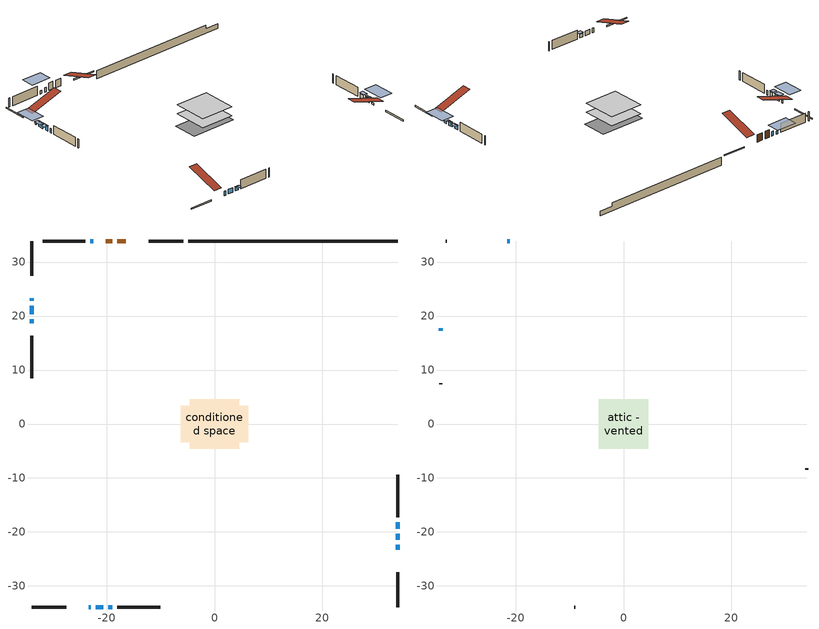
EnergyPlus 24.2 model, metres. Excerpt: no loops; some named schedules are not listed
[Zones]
conditioned space
 floor adiabatic (AdiabaticFloorConstruction): -4.62,-4.62 -4.62,4.62 4.62,4.62 4.62,-4.62 z0.85
 floor foundation (Slab1 construction): -6.28,-3.4 -6.28,3.4 6.28,3.4 6.28,-3.4 z-1.4
 wall outside (RimJoist1 construction): -5.77,33.9 -12.16,33.9 / -33.9,-33.9 -27.51,-33.9 / -33.9,33.9 -33.9,27.51 / 33.9,-33.9 33.9,-27.51 z0.85:1.15
 wall outside (AdiabaticWallConstruction 1): -16.4,33.9 -18.03,33.9 / -18.95,33.9 -20.16,33.9 z0.85:2.88
 wall outside (AdiabaticWallConstruction): -23.28,-33.9 -22.88,-33.9 / -21.96,-33.9 -20.65,-33.9 z0.85:2.07; 33.9,-23.28 33.9,-22.41 z0.85:1.39; -33.9,23.28 -33.9,22.81 / -22.44,33.9 -22.98,33.9 z0.85:1.71; 33.9,-21.48 33.9,-20.31 / 33.9,-19.39 33.9,-18.22 z0.85:1.99; -33.9,21.89 -33.9,20.36 z0.85:2.22; -33.9,19.44 -33.9,18.67 z0.85:2.2; -19.72,-33.9 -18.9,-33.9 z0.85:1.87
 wall outside (Wall1 construction): -23.9,33.9 -31.81,33.9 / -17.97,-33.9 -10.06,-33.9 / -33.9,16.39 -33.9,8.48 / 33.9,-17.29 33.9,-9.38 z0.85:3.29
 wall foundation (FoundationWall1 construction): -4.84,33.9,-1.4 -4.84,33.9,0.85 30.02,33.9,0.85 30.02,33.9,-0.12 33.9,33.9,-0.12 33.9,33.9,-1.4
 window (WindowConstruction 5): -23.27,-33.9 -22.88,-33.9 z0.85:2.07
 window (WindowConstruction 7): 33.9,-23.27 33.9,-22.41 z0.85:1.38
 window (WindowConstruction 8): -33.9,23.27 -33.9,22.82 z0.85:1.71
 window (WindowConstruction 9): -22.44,33.9 -22.97,33.9 z0.85:1.71
 window (WindowConstruction 6): -21.96,-33.9 -20.65,-33.9 z0.85:2.07
 window (WindowConstruction): 33.9,-21.48 33.9,-20.32 z0.85:1.99
 window (WindowConstruction 1): 33.9,-19.39 33.9,-18.22 z0.85:1.99
 window (WindowConstruction 2): -33.9,21.89 -33.9,20.36 z0.85:2.22
 window (WindowConstruction 3): -33.9,19.43 -33.9,18.67 z0.85:2.2
 window (WindowConstruction 4): -19.72,-33.9 -18.9,-33.9 z0.85:1.86
 door (Door): -16.4,33.9 -18.03,33.9 z0.85:2.88
 door (Door 1): -18.96,33.9 -20.16,33.9 z0.85:2.88
 ceiling adiabatic (AdiabaticFloorConstruction): 4.62,-4.62 4.62,4.62 -4.62,4.62 -4.62,-4.62 z0.85
attic - vented
 floor to conditioned space (Floor1 construction Reversed): -4.62,-4.62 -4.62,4.62 4.62,4.62 4.62,-4.62 z3.29
 wall outside (AdiabaticWallConstruction): -21.08,33.9 -21.51,33.9 / -33.9,17.74 -33.9,17.31 z0.85:2.07
 wall outside (Wall2 construction): -32.74,33.9 -32.97,33.9 / -9.14,-33.9 -8.91,-33.9 / -33.9,7.55 -33.9,7.32 / 33.9,-8.45 33.9,-8.23 z0.85:3.29
 window (WindowConstruction 11): -21.09,33.9 -21.51,33.9 z0.85:2.07
 window (WindowConstruction 10): -33.9,17.74 -33.9,17.32 z0.85:2.07
 roof outside (Roof1 construction): -15.47,33.9,3.29 -15.47,24.89,6.29 -13.09,24.89,6.29 -13.09,33.9,3.29; -24.2,-33.9,3.29 -24.2,-24.89,6.29 -26.58,-24.89,6.29 -26.58,-33.9,3.29; -33.9,24.2,3.29 -24.89,24.2,6.29 -24.89,26.58,6.29 -33.9,26.58,3.29; 33.9,-24.2,3.29 24.89,-24.2,6.29 24.89,-26.58,6.29 33.9,-26.58,3.29
shading: 33.9,-19.9 33.9,-25.78 37.39,-25.78 37.39,-19.9 z3.89; -33.9,20.31 -33.9,25.78 -37.39,25.78 -37.39,20.31 z4.22; -25.48,33.9 -19.93,33.9 -19.93,37.39 -25.48,37.39 z4.22; 33.9,-20.11 33.9,-21.68 34.36,-21.68 34.36,-20.11 z2.19; 33.9,-18.02 33.9,-19.59 34.91,-19.59 34.91,-18.02 z2.19; -33.9,20.16 -33.9,22.09 -35.12,22.09 -35.12,20.16 z2.42; -33.9,18.47 -33.9,19.64 -35.12,19.64 -35.12,18.47 z2.4; -18.7,-33.9 -19.92,-33.9 -19.92,-34.91 -18.7,-34.91 z2.07
[Building]
Building 1: Terrain=Suburbs
[Site:Location]
Mont Joli AP_QC: Latitude {deg}=48.61; Longitude {deg}=-68.21; Time Zone {hr}=-5; Elevation {m}=52; Keep Site Location Information=Yes
[Site:GroundTemperature:Shallow]
-0.843868, -3.04892, -3.2255, -2.1791, 2.02165, 6.20283, 9.82768, 12.1239, 12.319, 10.4514, 6.91898, 2.86606
[Site:WaterMainsTemperature]
Calculation Method=Schedule; Temperature Schedule=mains temperature schedule
[Material] Roughness=Rough; Thermal Absorptance=0.9
Name | Thickness {m} | Conductivity {W/m-K} | Density {kg/m3} | Specific Heat {J/kg-K} | Solar Absorptance | Visible Absorptance
asphalt or fiberglass shingles | 0.00635 | 0.162714 | 1121.4 | 1465.45 | 0.4 | 0.4
ceiling loosefill ins | 0.254 | 0.0480833 | 16.02 | 1046.75 | 0.7 | 0.7
ceiling stud and cavity | 0.1397 | 0.0856773 | 65.682 | 1177.47 | 0.7 | 0.7
concrete 4.0 in. | 0.1016 | 1.803125 | 2242.8 | 837.4 | 0.7 | 0.7
concrete 8.0 in. | 0.2032 | 1.803125 | 2242.8 | 837.4 | 0.7 | 0.7
door material | 0.04445 | 0.0451087 | 512.64 | 1214.23 | 0.7 | 0.7
exterior vertical ins | 0.0498474 | 0.029427 | 32.04 | 1214.23 | 0.7 | 0.7
floor covering | 0.0127 | 0.0433444 | 54.468 | 1339.84 | 0.6 | 0.6
floor rigid ins; wall rigid ins | 0.512978 | 0.029427 | 32.04 | 1214.23 | 0.7 | 0.7
floor stud and cavity | 0.1397 | 1.75129 | 37.0049 | 1207.88 | 0.7 | 0.7
furniture material conditioned space 1 | 0.1524 | 0.115458 | 640.8 | 1214.23 | 0.6 | 0.6
gypsum board | 0.0127 | 0.160291 | 801 | 837.4 | 0.6 | 0.6
gypsum board 1 | 0.0127 | 0.160291 | 801 | 837.4 | 0.7 | 0.7
osb sheathing 0.5 in. | 0.0127 | 0.115458 | 512.64 | 1214.23 | 0.7 | 0.7
osb sheathing 0.75 in. | 0.01905 | 0.115458 | 512.64 | 1214.23 | 0.7 | 0.7
osb sheathing 2.0 in. | 0.0508 | 0.115458 | 512.64 | 1214.23 | 0.7 | 0.7
rim joist stud and cavity | 0.0508 | 0.0293316 | 125.044 | 1163.47 | 0.6 | 0.6
wall stud and cavity | 0.1397 | 0.171359 | 139.0536 | 1170.24 | 0.7 | 0.7
wall stud and cavity 1 | 0.0889 | 6.9971 | 50.32683 | 1063.81 | 0.6 | 0.6
wall stud and cavity 2 | 0.0889 | 0.380278 | 52.3479 | 1209.89 | 0.7 | 0.7
wall stud and cavity 3 | 0.0889 | 0.391764 | 83.0341 | 1211.67 | 0.7 | 0.7
wood siding | 0.0254 | 0.102417 | 544.68 | 1172.36 | 0.4 | 0.4
wood siding 1 | 0.00254 | 0.102417 | 544.68 | 1172.36 | 0.4 | 0.4
wood siding 2; wood siding 3; wood siding 4 | 0.0254 | 0.102417 | 544.68 | 1172.36 | 0.7 | 0.7
[WindowMaterial:SimpleGlazingSystem]
Name | U-Factor {W/m2-K} | Solar Heat Gain Coefficient
WindowMaterial | 2.941204 | 0.59
WindowMaterial 1 | 2.96164 | 0.56
WindowMaterial 2 | 2.96903 | 0.55
WindowMaterial 3 | 4.33629 | 0.65
WindowMaterial 4 | 3.67196 | 0.7
WindowMaterial 5 | 3.04795 | 0.44
WindowMaterial 6 | 3.0542 | 0.41
WindowMaterial 7 | 4.2568 | 0.65
[Construction]
AdiabaticFloorConstruction: floor stud and cavity, floor rigid ins, osb sheathing 0.75 in., floor covering
AdiabaticWallConstruction: wood siding 3, wall rigid ins, wall stud and cavity 2, gypsum board
AdiabaticWallConstruction 1: wood siding 4, wall rigid ins, wall stud and cavity 2, gypsum board
Door; Door 1: door material
Floor1 construction Reversed: gypsum board, ceiling stud and cavity, ceiling loosefill ins
FoundationWall1 construction: concrete 8.0 in., gypsum board 1
furniture construction conditioned space 1: furniture material conditioned space 1
PartitionWallConstruction: gypsum board, wall stud and cavity 3, gypsum board
RimJoist1 construction: wood siding 2, osb sheathing 2.0 in., rim joist stud and cavity
Roof1 construction: asphalt or fiberglass shingles
Slab1 construction: concrete 4.0 in.
Wall1 construction: wood siding, osb sheathing 0.5 in., wall stud and cavity, gypsum board
Wall2 construction: wood siding 1, wall stud and cavity 1
WindowConstruction; WindowConstruction 1: WindowMaterial
WindowConstruction 10; WindowConstruction 11: WindowMaterial 7
WindowConstruction 2; WindowConstruction 3: WindowMaterial 1
WindowConstruction 4: WindowMaterial 2
WindowConstruction 5: WindowMaterial 3
WindowConstruction 6: WindowMaterial 4
WindowConstruction 7; WindowConstruction 9: WindowMaterial 5
WindowConstruction 8: WindowMaterial 6
[Zone] Multiplier=1; Part of Total Floor Area=Yes
Name | Volume {m3}
attic - vented | 41.6822
conditioned space | 406.8
[Space]
Name | Zone | Volume {m3}
attic - vented 1 | attic - vented | 41.6822
conditioned space 1 | conditioned space | 406.8
[ZoneInfiltration:EffectiveLeakageArea]
infil attic - vented 1: Zone or Space=attic - vented 1; Schedule=Always On Discrete; Effective Air Leakage Area {cm2}=2974.61; Stack Coefficient=0.000378451; Wind Coefficient=1.31439e-05
[ZoneMixing]
whole house fan mix: Zone or Space=attic - vented; Schedule=Always On Continuous; Design Flow Rate Calculation Method=Flow/Zone; Design Flow Rate {m3/s}=0; Source Zone or Space=conditioned space
[SurfaceProperty:ExposedFoundationPerimeter]
Slab1: Exposed Perimeter Calculation Method=TotalExposedPerimeter; Total Exposed Perimeter {m}=38.741
[InternalMass] Zone or ZoneList=conditioned space; Space or SpaceList=conditioned space 1
Name | Construction | Surface Area {m2}
furniture mass conditioned space 1 | furniture construction conditioned space 1 | 68.4078
partition wall mass | PartitionWallConstruction | 171.02
[Lights]
interior lighting: Zone or ZoneList or Space or SpaceList=conditioned space 1; Schedule=interior lighting schedule; Design Level Calculation Method=LightingLevel; Lighting Level {W}=343.2; Return Air Fraction=0; Fraction Radiant=0.6; Fraction Visible=0.2; Fraction Replaceable=1
[People]
occupants: Zone or ZoneList or Space or SpaceList=conditioned space 1; Number of People Schedule=occupants schedule; Number of People Calculation Method=People; Number of People=3; Fraction Radiant=0.314171; Sensible Heat Fraction=0.56303; Activity Level Schedule=occupants activity schedule; Carbon Dioxide Generation Rate {m3/s-W}=0; Enable ASHRAE 55 Comfort Warnings=No; Mean Radiant Temperature Calculation Type=EnclosureAveraged
[ElectricEquipment] Zone or ZoneList or Space or SpaceList=conditioned space 1; Design Level Calculation Method=EquipmentLevel
Name | Schedule | Design Level {W} | Fraction Latent | Fraction Radiant | Fraction Lost
clothes dryer | clothes dryer schedule | 140.772 | 0.015 | 0.081 | 0.85
clothes washer | clothes washer schedule | 32.1985 | 0.03 | 0.162 | 0.7
cooking range | cooking range schedule | 215.147 | 0.08 | 0.432 | 0.2
dishwasher | dishwasher schedule | 66.8632 | 0.3 | 0.18 | 0.4
fridge | fridge schedule | 72.9452 | 0 | 0.6 | 0
mech vent bath fan 0 | mech vent bath fan 0 schedule | 100 | 0 | 0 | 1
mech vent house fan | mech vent house fan schedule | 0 | 0 | 0 | 1
mech vent house fan cfis | mech vent house fan cfis schedule | 0 | 0 | 0 | 0
mech vent range fan 0 | mech vent range fan 0 schedule | 150 | 0 | 0 | 1
misc plug loads | misc plug loads schedule | 494.7 | 0.045 | 0.513 | 0.1
whole house fan | Always On Discrete | 0 | 0 | 0 | 1
[OtherEquipment] Zone or ZoneList or Space or SpaceList=conditioned space 1; Design Level Calculation Method=EquipmentLevel
Name | Fuel Type | Schedule | Design Level {W} | Fraction Latent | Fraction Radiant | Fraction Lost
clothes dryer 1 | Electricity | clothes dryer schedule | 0 | 0.015 | 0.081 | 0.85
cooking range 1 | Electricity | cooking range schedule | 0 | 0.08 | 0.432 | 0.2
general water use latent | None | general water use schedule | 62.594 | 1 | 0 | 0
general water use sensible | None | general water use schedule | -61.6891 | 0 | 0.6 | 0
mech vent house fan latent load | None | Always On Discrete | 0 | 1 | 0 | 0
mech vent house fan sensible load | None | Always On Discrete | 0 | 0 | 0 | 0
water heater energy adjustment1 | Electricity | Always On Discrete | 0.01 | 0 | 0 | 1
[ZoneInfiltration:DesignFlowRate] Zone or ZoneList or Space or SpaceList=conditioned space 1; Schedule=Always On Discrete; Design Flow Rate Calculation Method=Flow/Zone; Design Flow Rate {m3/s}=0
infil flow; natural vent flow; whole house fan flow
[Foundation:Kiva]
Foundation Kiva 1: Initial Indoor Air Temperature {C}=18; Wall Height Above Grade {m}=0.849996; Wall Depth Below Slab {m}=0.2032; Custom Block Material Name 1=exterior vertical ins; Custom Block Depth 1 {m}=2.25; Custom Block X Position 1 {m}=0.2159; Custom Block Z Position 1 {m}=0
[Foundation:Kiva:Settings]
Soil Conductivity {W/m-K}=0.849921; Soil Density {kg/m3}=1842.3; Soil Specific Heat {J/kg-K}=418.7; Ground Solar Absorptivity=0.9; Ground Thermal Absorptivity=0.9; Ground Surface Roughness {m}=0.03; Far-Field Width {m}=40; Deep-Ground Boundary Condition=ZeroFlux; Deep-Ground Depth {m}=40; Minimum Cell Dimension {m}=0.2; Maximum Cell Growth Coefficient=3; Simulation Timestep=Timestep
[Exterior:Lights]
exterior lighting: Schedule=exterior lighting schedule; Design Level {W}=75.6
[Schedule:Constant]
Name | Hourly Value
Always On Continuous; mech vent house fan schedule; mech vent house fan cfis schedule; Always On Discrete | 1
occupants activity schedule | 117.228
fridge schedule | 0
[Schedule:Week:Daily]
interior lighting schedule Week Rule - Jan1-Jan27: interior lighting schedule day, interior lighting schedule day, interior lighting schedule day, interior lighting schedule day, interior lighting schedule day, interior lighting schedule day, interior lighting schedule day, interior lighting schedule default day, interior lighting schedule default day, interior lighting schedule default day, interior lighting schedule default day, interior lighting schedule default day
interior lighting schedule Week Rule - Jan28-Feb3: interior lighting schedule day, interior lighting schedule day, interior lighting schedule day, interior lighting schedule day, interior lighting schedule day 1, interior lighting schedule day 1, interior lighting schedule day 1, interior lighting schedule default day, interior lighting schedule default day, interior lighting schedule default day, interior lighting schedule default day, interior lighting schedule default day
interior lighting schedule Week Rule - Feb4-Feb24: interior lighting schedule day 1, interior lighting schedule day 1, interior lighting schedule day 1, interior lighting schedule day 1, interior lighting schedule day 1, interior lighting schedule day 1, interior lighting schedule day 1, interior lighting schedule default day, interior lighting schedule default day, interior lighting schedule default day, interior lighting schedule default day, interior lighting schedule default day
interior lighting schedule Week Rule - Feb25-Mar3: interior lighting schedule day 1, interior lighting schedule day 1, interior lighting schedule day 1, interior lighting schedule day 1, interior lighting schedule day 2, interior lighting schedule day 2, interior lighting schedule day 2, interior lighting schedule default day, interior lighting schedule default day, interior lighting schedule default day, interior lighting schedule default day, interior lighting schedule default day
interior lighting schedule Week Rule - Mar4-Mar31: interior lighting schedule day 2, interior lighting schedule day 2, interior lighting schedule day 2, interior lighting schedule day 2, interior lighting schedule day 2, interior lighting schedule day 2, interior lighting schedule day 2, interior lighting schedule default day, interior lighting schedule default day, interior lighting schedule default day, interior lighting schedule default day, interior lighting schedule default day
interior lighting schedule Week Rule - Apr1-Apr28: interior lighting schedule day 3, interior lighting schedule day 3, interior lighting schedule day 3, interior lighting schedule day 3, interior lighting schedule day 3, interior lighting schedule day 3, interior lighting schedule day 3, interior lighting schedule default day, interior lighting schedule default day, interior lighting schedule default day, interior lighting schedule default day, interior lighting schedule default day
interior lighting schedule Week Rule - Apr29-May5: interior lighting schedule day 3, interior lighting schedule day 3, interior lighting schedule day 4, interior lighting schedule day 4, interior lighting schedule day 4, interior lighting schedule day 4, interior lighting schedule day 4, interior lighting schedule default day, interior lighting schedule default day, interior lighting schedule default day, interior lighting schedule default day, interior lighting schedule default day
interior lighting schedule Week Rule - May6-May26: interior lighting schedule day 4, interior lighting schedule day 4, interior lighting schedule day 4, interior lighting schedule day 4, interior lighting schedule day 4, interior lighting schedule day 4, interior lighting schedule day 4, interior lighting schedule default day, interior lighting schedule default day, interior lighting schedule default day, interior lighting schedule default day, interior lighting schedule default day
interior lighting schedule Week Rule - May27-Jun2: interior lighting schedule day 4, interior lighting schedule day 4, interior lighting schedule day 4, interior lighting schedule day 4, interior lighting schedule day 4, interior lighting schedule day 5, interior lighting schedule day 5, interior lighting schedule default day, interior lighting schedule default day, interior lighting schedule default day, interior lighting schedule default day, interior lighting schedule default day
interior lighting schedule Week Rule - Jun3-Jun30: interior lighting schedule day 5, interior lighting schedule day 5, interior lighting schedule day 5, interior lighting schedule day 5, interior lighting schedule day 5, interior lighting schedule day 5, interior lighting schedule day 5, interior lighting schedule default day, interior lighting schedule default day, interior lighting schedule default day, interior lighting schedule default day, interior lighting schedule default day
interior lighting schedule Week Rule - Jul1-Jul28: interior lighting schedule day 6, interior lighting schedule day 6, interior lighting schedule day 6, interior lighting schedule day 6, interior lighting schedule day 6, interior lighting schedule day 6, interior lighting schedule day 6, interior lighting schedule default day, interior lighting schedule default day, interior lighting schedule default day, interior lighting schedule default day, interior lighting schedule default day
interior lighting schedule Week Rule - Jul29-Aug4: interior lighting schedule day 6, interior lighting schedule day 6, interior lighting schedule day 6, interior lighting schedule day 7, interior lighting schedule day 7, interior lighting schedule day 7, interior lighting schedule day 7, interior lighting schedule default day, interior lighting schedule default day, interior lighting schedule default day, interior lighting schedule default day, interior lighting schedule default day
interior lighting schedule Week Rule - Aug5-Aug25: interior lighting schedule day 7, interior lighting schedule day 7, interior lighting schedule day 7, interior lighting schedule day 7, interior lighting schedule day 7, interior lighting schedule day 7, interior lighting schedule day 7, interior lighting schedule default day, interior lighting schedule default day, interior lighting schedule default day, interior lighting schedule default day, interior lighting schedule default day
interior lighting schedule Week Rule - Aug26-Sep1: interior lighting schedule day 7, interior lighting schedule day 7, interior lighting schedule day 7, interior lighting schedule day 7, interior lighting schedule day 7, interior lighting schedule day 7, interior lighting schedule day 8, interior lighting schedule default day, interior lighting schedule default day, interior lighting schedule default day, interior lighting schedule default day, interior lighting schedule default day
interior lighting schedule Week Rule - Sep2-Sep29: interior lighting schedule day 8, interior lighting schedule day 8, interior lighting schedule day 8, interior lighting schedule day 8, interior lighting schedule day 8, interior lighting schedule day 8, interior lighting schedule day 8, interior lighting schedule default day, interior lighting schedule default day, interior lighting schedule default day, interior lighting schedule default day, interior lighting schedule default day
interior lighting schedule Week Rule - Sep30-Oct6: interior lighting schedule day 8, interior lighting schedule day 9, interior lighting schedule day 9, interior lighting schedule day 9, interior lighting schedule day 9, interior lighting schedule day 9, interior lighting schedule day 9, interior lighting schedule default day, interior lighting schedule default day, interior lighting schedule default day, interior lighting schedule default day, interior lighting schedule default day
interior lighting schedule Week Rule - Oct7-Oct27: interior lighting schedule day 9, interior lighting schedule day 9, interior lighting schedule day 9, interior lighting schedule day 9, interior lighting schedule day 9, interior lighting schedule day 9, interior lighting schedule day 9, interior lighting schedule default day, interior lighting schedule default day, interior lighting schedule default day, interior lighting schedule default day, interior lighting schedule default day
interior lighting schedule Week Rule - Oct28-Nov3: interior lighting schedule day 9, interior lighting schedule day 9, interior lighting schedule day 9, interior lighting schedule day 9, interior lighting schedule day 10, interior lighting schedule day 10, interior lighting schedule day 10, interior lighting schedule default day, interior lighting schedule default day, interior lighting schedule default day, interior lighting schedule default day, interior lighting schedule default day
interior lighting schedule Week Rule - Nov4-Nov24: interior lighting schedule day 10, interior lighting schedule day 10, interior lighting schedule day 10, interior lighting schedule day 10, interior lighting schedule day 10, interior lighting schedule day 10, interior lighting schedule day 10, interior lighting schedule default day, interior lighting schedule default day, interior lighting schedule default day, interior lighting schedule default day, interior lighting schedule default day
interior lighting schedule Week Rule - Nov25-Dec1: interior lighting schedule day 10, interior lighting schedule day 10, interior lighting schedule day 10, interior lighting schedule day 10, interior lighting schedule day 10, interior lighting schedule day 10, interior lighting schedule day 11, interior lighting schedule default day, interior lighting schedule default day, interior lighting schedule default day, interior lighting schedule default day, interior lighting schedule default day
interior lighting schedule Week Rule - Dec2-Dec31: interior lighting schedule day 11, interior lighting schedule day 11, interior lighting schedule day 11, interior lighting schedule day 11, interior lighting schedule day 11, interior lighting schedule day 11, interior lighting schedule day 11, interior lighting schedule default day, interior lighting schedule default day, interior lighting schedule default day, interior lighting schedule default day, interior lighting schedule default day
occupants schedule Week Rule - Jan1-Dec31: occupants schedule day, occupants schedule day, occupants schedule day, occupants schedule day, occupants schedule day, occupants schedule day, occupants schedule day, occupants schedule default day, occupants schedule default day, occupants schedule default day, occupants schedule default day, occupants schedule default day
clothes dryer schedule Week Rule - Jan1-Dec31: clothes dryer schedule day, clothes dryer schedule day, clothes dryer schedule day, clothes dryer schedule day, clothes dryer schedule day, clothes dryer schedule day, clothes dryer schedule day, clothes dryer schedule default day, clothes dryer schedule default day, clothes dryer schedule default day, clothes dryer schedule default day, clothes dryer schedule default day
clothes washer schedule Week Rule - Jan1-Dec31: clothes washer schedule day, clothes washer schedule day, clothes washer schedule day, clothes washer schedule day, clothes washer schedule day, clothes washer schedule day, clothes washer schedule day, clothes washer schedule default day, clothes washer schedule default day, clothes washer schedule default day, clothes washer schedule default day, clothes washer schedule default day
cooking range schedule Week Rule - Jan1-Dec31: cooking range schedule day, cooking range schedule day, cooking range schedule day, cooking range schedule day, cooking range schedule day, cooking range schedule day, cooking range schedule day, cooking range schedule default day, cooking range schedule default day, cooking range schedule default day, cooking range schedule default day, cooking range schedule default day
dishwasher schedule Week Rule - Jan1-Dec31: dishwasher schedule day, dishwasher schedule day, dishwasher schedule day, dishwasher schedule day, dishwasher schedule day, dishwasher schedule day, dishwasher schedule day, dishwasher schedule default day, dishwasher schedule default day, dishwasher schedule default day, dishwasher schedule default day, dishwasher schedule default day
mech vent bath fan 0 schedule Week Rule - Jan1-Dec31: mech vent bath fan 0 schedule day, mech vent bath fan 0 schedule day, mech vent bath fan 0 schedule day, mech vent bath fan 0 schedule day, mech vent bath fan 0 schedule day, mech vent bath fan 0 schedule day, mech vent bath fan 0 schedule day, mech vent bath fan 0 schedule default day, mech vent bath fan 0 schedule default day, mech vent bath fan 0 schedule default day, mech vent bath fan 0 schedule default day, mech vent bath fan 0 schedule default day
mech vent range fan 0 schedule Week Rule - Jan1-Dec31: mech vent range fan 0 schedule day, mech vent range fan 0 schedule day, mech vent range fan 0 schedule day, mech vent range fan 0 schedule day, mech vent range fan 0 schedule day, mech vent range fan 0 schedule day, mech vent range fan 0 schedule day, mech vent range fan 0 schedule default day, mech vent range fan 0 schedule default day, mech vent range fan 0 schedule default day, mech vent range fan 0 schedule default day, mech vent range fan 0 schedule default day
misc plug loads schedule Week Rule - Jan1-Dec31: misc plug loads schedule day, misc plug loads schedule day, misc plug loads schedule day, misc plug loads schedule day, misc plug loads schedule day, misc plug loads schedule day, misc plug loads schedule day, misc plug loads schedule default day, misc plug loads schedule default day, misc plug loads schedule default day, misc plug loads schedule default day, misc plug loads schedule default day
general water use schedule Week Rule - Jan1-Dec31: general water use schedule day, general water use schedule day, general water use schedule day, general water use schedule day, general water use schedule day, general water use schedule day, general water use schedule day, general water use schedule default day, general water use schedule default day, general water use schedule default day, general water use schedule default day, general water use schedule default day
exterior lighting schedule Week Rule - Jan1-Jan27: exterior lighting schedule day, exterior lighting schedule day, exterior lighting schedule day, exterior lighting schedule day, exterior lighting schedule day, exterior lighting schedule day, exterior lighting schedule day, exterior lighting schedule default day, exterior lighting schedule default day, exterior lighting schedule default day, exterior lighting schedule default day, exterior lighting schedule default day
exterior lighting schedule Week Rule - Jan28-Feb3: exterior lighting schedule day, exterior lighting schedule day, exterior lighting schedule day, exterior lighting schedule day, exterior lighting schedule day 1, exterior lighting schedule day 1, exterior lighting schedule day 1, exterior lighting schedule default day, exterior lighting schedule default day, exterior lighting schedule default day, exterior lighting schedule default day, exterior lighting schedule default day
exterior lighting schedule Week Rule - Feb4-Feb24: exterior lighting schedule day 1, exterior lighting schedule day 1, exterior lighting schedule day 1, exterior lighting schedule day 1, exterior lighting schedule day 1, exterior lighting schedule day 1, exterior lighting schedule day 1, exterior lighting schedule default day, exterior lighting schedule default day, exterior lighting schedule default day, exterior lighting schedule default day, exterior lighting schedule default day
exterior lighting schedule Week Rule - Feb25-Mar3: exterior lighting schedule day 1, exterior lighting schedule day 1, exterior lighting schedule day 1, exterior lighting schedule day 1, exterior lighting schedule day 2, exterior lighting schedule day 2, exterior lighting schedule day 2, exterior lighting schedule default day, exterior lighting schedule default day, exterior lighting schedule default day, exterior lighting schedule default day, exterior lighting schedule default day
exterior lighting schedule Week Rule - Mar4-Mar31: exterior lighting schedule day 2, exterior lighting schedule day 2, exterior lighting schedule day 2, exterior lighting schedule day 2, exterior lighting schedule day 2, exterior lighting schedule day 2, exterior lighting schedule day 2, exterior lighting schedule default day, exterior lighting schedule default day, exterior lighting schedule default day, exterior lighting schedule default day, exterior lighting schedule default day
exterior lighting schedule Week Rule - Apr1-Apr28: exterior lighting schedule day 3, exterior lighting schedule day 3, exterior lighting schedule day 3, exterior lighting schedule day 3, exterior lighting schedule day 3, exterior lighting schedule day 3, exterior lighting schedule day 3, exterior lighting schedule default day, exterior lighting schedule default day, exterior lighting schedule default day, exterior lighting schedule default day, exterior lighting schedule default day
exterior lighting schedule Week Rule - Apr29-May5: exterior lighting schedule day 3, exterior lighting schedule day 3, exterior lighting schedule day 4, exterior lighting schedule day 4, exterior lighting schedule day 4, exterior lighting schedule day 4, exterior lighting schedule day 4, exterior lighting schedule default day, exterior lighting schedule default day, exterior lighting schedule default day, exterior lighting schedule default day, exterior lighting schedule default day
exterior lighting schedule Week Rule - May6-May26: exterior lighting schedule day 4, exterior lighting schedule day 4, exterior lighting schedule day 4, exterior lighting schedule day 4, exterior lighting schedule day 4, exterior lighting schedule day 4, exterior lighting schedule day 4, exterior lighting schedule default day, exterior lighting schedule default day, exterior lighting schedule default day, exterior lighting schedule default day, exterior lighting schedule default day
exterior lighting schedule Week Rule - May27-Jun2: exterior lighting schedule day 4, exterior lighting schedule day 4, exterior lighting schedule day 4, exterior lighting schedule day 4, exterior lighting schedule day 4, exterior lighting schedule day 5, exterior lighting schedule day 5, exterior lighting schedule default day, exterior lighting schedule default day, exterior lighting schedule default day, exterior lighting schedule default day, exterior lighting schedule default day
exterior lighting schedule Week Rule - Jun3-Jun30: exterior lighting schedule day 5, exterior lighting schedule day 5, exterior lighting schedule day 5, exterior lighting schedule day 5, exterior lighting schedule day 5, exterior lighting schedule day 5, exterior lighting schedule day 5, exterior lighting schedule default day, exterior lighting schedule default day, exterior lighting schedule default day, exterior lighting schedule default day, exterior lighting schedule default day
exterior lighting schedule Week Rule - Jul1-Jul28: exterior lighting schedule day 6, exterior lighting schedule day 6, exterior lighting schedule day 6, exterior lighting schedule day 6, exterior lighting schedule day 6, exterior lighting schedule day 6, exterior lighting schedule day 6, exterior lighting schedule default day, exterior lighting schedule default day, exterior lighting schedule default day, exterior lighting schedule default day, exterior lighting schedule default day
exterior lighting schedule Week Rule - Jul29-Aug4: exterior lighting schedule day 6, exterior lighting schedule day 6, exterior lighting schedule day 6, exterior lighting schedule day 7, exterior lighting schedule day 7, exterior lighting schedule day 7, exterior lighting schedule day 7, exterior lighting schedule default day, exterior lighting schedule default day, exterior lighting schedule default day, exterior lighting schedule default day, exterior lighting schedule default day
exterior lighting schedule Week Rule - Aug5-Aug25: exterior lighting schedule day 7, exterior lighting schedule day 7, exterior lighting schedule day 7, exterior lighting schedule day 7, exterior lighting schedule day 7, exterior lighting schedule day 7, exterior lighting schedule day 7, exterior lighting schedule default day, exterior lighting schedule default day, exterior lighting schedule default day, exterior lighting schedule default day, exterior lighting schedule default day
exterior lighting schedule Week Rule - Aug26-Sep1: exterior lighting schedule day 7, exterior lighting schedule day 7, exterior lighting schedule day 7, exterior lighting schedule day 7, exterior lighting schedule day 7, exterior lighting schedule day 7, exterior lighting schedule day 8, exterior lighting schedule default day, exterior lighting schedule default day, exterior lighting schedule default day, exterior lighting schedule default day, exterior lighting schedule default day
exterior lighting schedule Week Rule - Sep2-Sep29: exterior lighting schedule day 8, exterior lighting schedule day 8, exterior lighting schedule day 8, exterior lighting schedule day 8, exterior lighting schedule day 8, exterior lighting schedule day 8, exterior lighting schedule day 8, exterior lighting schedule default day, exterior lighting schedule default day, exterior lighting schedule default day, exterior lighting schedule default day, exterior lighting schedule default day
exterior lighting schedule Week Rule - Sep30-Oct6: exterior lighting schedule day 8, exterior lighting schedule day 9, exterior lighting schedule day 9, exterior lighting schedule day 9, exterior lighting schedule day 9, exterior lighting schedule day 9, exterior lighting schedule day 9, exterior lighting schedule default day, exterior lighting schedule default day, exterior lighting schedule default day, exterior lighting schedule default day, exterior lighting schedule default day
exterior lighting schedule Week Rule - Oct7-Oct27: exterior lighting schedule day 9, exterior lighting schedule day 9, exterior lighting schedule day 9, exterior lighting schedule day 9, exterior lighting schedule day 9, exterior lighting schedule day 9, exterior lighting schedule day 9, exterior lighting schedule default day, exterior lighting schedule default day, exterior lighting schedule default day, exterior lighting schedule default day, exterior lighting schedule default day
exterior lighting schedule Week Rule - Oct28-Nov3: exterior lighting schedule day 9, exterior lighting schedule day 9, exterior lighting schedule day 9, exterior lighting schedule day 9, exterior lighting schedule day 10, exterior lighting schedule day 10, exterior lighting schedule day 10, exterior lighting schedule default day, exterior lighting schedule default day, exterior lighting schedule default day, exterior lighting schedule default day, exterior lighting schedule default day
exterior lighting schedule Week Rule - Nov4-Nov24: exterior lighting schedule day 10, exterior lighting schedule day 10, exterior lighting schedule day 10, exterior lighting schedule day 10, exterior lighting schedule day 10, exterior lighting schedule day 10, exterior lighting schedule day 10, exterior lighting schedule default day, exterior lighting schedule default day, exterior lighting schedule default day, exterior lighting schedule default day, exterior lighting schedule default day
[Schedule:Year]
interior lighting schedule: interior lighting schedule Week Rule - Jan1-Jan27, 1, 1, 1, 27, interior lighting schedule Week Rule - Jan28-Feb3, 1, 28, 2, 3, interior lighting schedule Week Rule - Feb4-Feb24, 2, 4, 2, 24, interior lighting schedule Week Rule - Feb25-Mar3, 2, 25, 3, 3, interior lighting schedule Week Rule - Mar4-Mar31, 3, 4, 3, 31, interior lighting schedule Week Rule - Apr1-Apr28, 4, 1, 4, 28, interior lighting schedule Week Rule - Apr29-May5, 4, 29, 5, 5, interior lighting schedule Week Rule - May6-May26, 5, 6, 5, 26, interior lighting schedule Week Rule - May27-Jun2, 5, 27, 6, 2, interior lighting schedule Week Rule - Jun3-Jun30, 6, 3, 6, 30, interior lighting schedule Week Rule - Jul1-Jul28, 7, 1, 7, 28, interior lighting schedule Week Rule - Jul29-Aug4, 7, 29, 8, 4, interior lighting schedule Week Rule - Aug5-Aug25, 8, 5, 8, 25, interior lighting schedule Week Rule - Aug26-Sep1, 8, 26, 9, 1, interior lighting schedule Week Rule - Sep2-Sep29, 9, 2, 9, 29, interior lighting schedule Week Rule - Sep30-Oct6, 9, 30, 10, 6, interior lighting schedule Week Rule - Oct7-Oct27, 10, 7, 10, 27, interior lighting schedule Week Rule - Oct28-Nov3, 10, 28, 11, 3, interior lighting schedule Week Rule - Nov4-Nov24, 11, 4, 11, 24, interior lighting schedule Week Rule - Nov25-Dec1, 11, 25, 12, 1, interior lighting schedule Week Rule - Dec2-Dec31, 12, 2, 12, 31
occupants schedule: occupants schedule Week Rule - Jan1-Dec31, 1, 1, 12, 31
clothes dryer schedule: clothes dryer schedule Week Rule - Jan1-Dec31, 1, 1, 12, 31
clothes washer schedule: clothes washer schedule Week Rule - Jan1-Dec31, 1, 1, 12, 31
cooking range schedule: cooking range schedule Week Rule - Jan1-Dec31, 1, 1, 12, 31
dishwasher schedule: dishwasher schedule Week Rule - Jan1-Dec31, 1, 1, 12, 31
mech vent bath fan 0 schedule: mech vent bath fan 0 schedule Week Rule - Jan1-Dec31, 1, 1, 12, 31
mech vent range fan 0 schedule: mech vent range fan 0 schedule Week Rule - Jan1-Dec31, 1, 1, 12, 31
misc plug loads schedule: misc plug loads schedule Week Rule - Jan1-Dec31, 1, 1, 12, 31
general water use schedule: general water use schedule Week Rule - Jan1-Dec31, 1, 1, 12, 31
exterior lighting schedule: exterior lighting schedule Week Rule - Jan1-Jan27, 1, 1, 1, 27, exterior lighting schedule Week Rule - Jan28-Feb3, 1, 28, 2, 3, exterior lighting schedule Week Rule - Feb4-Feb24, 2, 4, 2, 24, exterior lighting schedule Week Rule - Feb25-Mar3, 2, 25, 3, 3, exterior lighting schedule Week Rule - Mar4-Mar31, 3, 4, 3, 31, exterior lighting schedule Week Rule - Apr1-Apr28, 4, 1, 4, 28, exterior lighting schedule Week Rule - Apr29-May5, 4, 29, 5, 5, exterior lighting schedule Week Rule - May6-May26, 5, 6, 5, 26, exterior lighting schedule Week Rule - May27-Jun2, 5, 27, 6, 2, exterior lighting schedule Week Rule - Jun3-Jun30, 6, 3, 6, 30, exterior lighting schedule Week Rule - Jul1-Jul28, 7, 1, 7, 28, exterior lighting schedule Week Rule - Jul29-Aug4, 7, 29, 8, 4, exterior lighting schedule Week Rule - Aug5-Aug25, 8, 5, 8, 25, exterior lighting schedule Week Rule - Aug26-Sep1, 8, 26, 9, 1, exterior lighting schedule Week Rule - Sep2-Sep29, 9, 2, 9, 29, exterior lighting schedule Week Rule - Sep30-Oct6, 9, 30, 10, 6, exterior lighting schedule Week Rule - Oct7-Oct27, 10, 7, 10, 27, exterior lighting schedule Week Rule - Oct28-Nov3, 10, 28, 11, 3, exterior lighting schedule Week Rule - Nov4-Nov24, 11, 4, 11, 24, exterior lighting schedule Week Rule - Nov25-Dec1, 11, 25, 12, 1, exterior lighting schedule Week Rule - Dec2-Dec31, 12, 2, 12, 31
[Schedule:Compact]
mains temperature schedule: Through: 01/01, For: AllDays, Until: 24:00, 4.55833, Through: 01/02, For: AllDays, Until: 24:00, 4.48833, Through: 01/03, For: AllDays, Until: 24:00, 4.41944, Through: 01/04, For: AllDays, Until: 24:00, 4.35111, Through: 01/05, For: AllDays, Until: 24:00, 4.28389, Through: 01/06, For: AllDays, Until: 24:00, 4.21778, Through: 01/07, For: AllDays, Until: 24:00, 4.15278, Through: 01/08, For: AllDays, Until: 24:00, 4.08889, Through: 01/09, For: AllDays, Until: 24:00, 4.02611, Through: 01/10, For: AllDays, Until: 24:00, 3.96444, Through: 01/11, For: AllDays, Until: 24:00, 3.90333, Through: 01/12, For: AllDays, Until: 24:00, 3.84389, Through: 01/13, For: AllDays, Until: 24:00, 3.78556, Through: 01/14, For: AllDays, Until: 24:00, 3.72833, Through: 01/15, For: AllDays, Until: 24:00, 3.67222, Through: 01/16, For: AllDays, Until: 24:00, 3.61722, Through: 01/17, For: AllDays, Until: 24:00, 3.56333, Through: 01/18, For: AllDays, Until: 24:00, 3.51111, Through: 01/19, For: AllDays, Until: 24:00, 3.46, Through: 01/20, For: AllDays, Until: 24:00, 3.41, Through: 01/21, For: AllDays, Until: 24:00, 3.36111, Through: 01/22, For: AllDays, Until: 24:00, 3.31389, Through: 01/23, For: AllDays, Until: 24:00, 3.26778, Through: 01/24, For: AllDays, Until: 24:00, 3.22278, Through: 01/25, For: AllDays, Until: 24:00, 3.17944, Through: 01/26, For: AllDays, Until: 24:00, 3.13722, Through: 01/27, For: AllDays, Until: 24:00, 3.09667, Through: 01/28, For: AllDays, Until: 24:00, 3.05722, Through: 01/29, For: AllDays, Until: 24:00, 3.01944, Through: 01/30, For: AllDays, Until: 24:00, 2.98278, Through: 01/31, For: AllDays, Until: 24:00, 2.94778, Through: 02/01, For: AllDays, Until: 24:00, 2.91389, Through: 02/02, For: AllDays, Until: 24:00, 2.88167, Through: 02/03, For: AllDays, Until: 24:00, 2.85056, Through: 02/04, For: AllDays, Until: 24:00, 2.82111, Through: 02/05, For: AllDays, Until: 24:00, 2.79278, Through: 02/06, For: AllDays, Until: 24:00, 2.76667, Through: 02/07, For: AllDays, Until: 24:00, 2.74111, Through: 02/08, For: AllDays, Until: 24:00, 2.71778, Through: 02/09, For: AllDays, Until: 24:00, 2.69556, Through: 02/10, For: AllDays, Until: 24:00, 2.675, Through: 02/11, For: AllDays, Until: 24:00, 2.65556, Through: 02/12, For: AllDays, Until: 24:00, 2.63833, Through: 02/13, For: AllDays, Until: 24:00, 2.62222, Through: 02/14, For: AllDays, Until: 24:00, 2.60722, Through: 02/15, For: AllDays, Until: 24:00, 2.59389, Through: 02/16, For: AllDays, Until: 24:00, 2.58278, Through: 02/17, For: AllDays, Until: 24:00, 2.57222, Through: 02/18, For: AllDays, Until: 24:00, 2.56389, Through: 02/19, For: AllDays, Until: 24:00, 2.55667, Through: 02/20, For: AllDays, Until: 24:00, 2.55111, Through: 02/21, For: AllDays, Until: 24:00, 2.54722, Through: 02/22, For: AllDays, Until: 24:00, 2.545, Through: 02/23, For: AllDays, Until: 24:00, 2.54389, Through: 02/24, For: AllDays, Until: 24:00, 2.54444, Through: 02/25, For: AllDays, Until: 24:00, 2.54667, Through: 02/26, For: AllDays, Until: 24:00, 2.55056, Through: 02/27, For: AllDays, Until: 24:00, 2.55556, Through: 02/28, For: AllDays, Until: 24:00, 2.56222, Through: 03/01, For: AllDays, Until: 24:00, 2.57056, Through: 03/02, For: AllDays, Until: 24:00, 2.58, Through: 03/03, For: AllDays, Until: 24:00, 2.59167, Through: 03/04, For: AllDays, Until: 24:00, 2.60444, Through: 03/05, For: AllDays, Until: 24:00, 2.61889, Through: 03/06, For: AllDays, Until: 24:00, 2.63444, Through: 03/07, For: AllDays, Until: 24:00, 2.65167, Through: 03/08, For: AllDays, Until: 24:00, 2.67056, Through: 03/09, For: AllDays, Until: 24:00, 2.69111, Through: 03/10, For: AllDays, Until: 24:00, 2.71278, Through: 03/11, For: AllDays, Until: 24:00, 2.73611, Through: 03/12, For: AllDays, Until: 24:00, 2.76111, Through: 03/13, For: AllDays, Until: 24:00, 2.78722, Through: 03/14, For: AllDays, Until: 24:00, 2.815, Through: 03/15, For: AllDays, Until: 24:00, 2.84389, Through: 03/16, For: AllDays, Until: 24:00, 2.87444, Through: 03/17, For: AllDays, Until: 24:00, 2.90667, Through: 03/18, For: AllDays, Until: 24:00, 2.94, Through: 03/19, For: AllDays, Until: 24:00, 2.975, Through: 03/20, For: AllDays, Until: 24:00, 3.01111, Through: 03/21, For: AllDays, Until: 24:00, 3.04889, Through: 03/22, For: AllDays, Until: 24:00, 3.08833, Through: 03/23, For: AllDays, Until: 24:00, 3.12833, Through: 03/24, For: AllDays, Until: 24:00, 3.17056, Through: 03/25, For: AllDays, Until: 24:00, 3.21333, Through: 03/26, For: AllDays, Until: 24:00, 3.25778, Through: 03/27, For: AllDays, Until: 24:00, 3.30389, Through: 03/28, For: AllDays, Until: 24:00, 3.35111, Through: 03/29, For: AllDays, Until: 24:00, 3.39944, Through: 03/30, For: AllDays, Until: 24:00, 3.44889, Through: 03/31, For: AllDays, Until: 24:00, 3.5, Through: 04/01, For: AllDays, Until: 24:00, 3.55222, Through: 04/02, For: AllDays, Until: 24:00, 3.60556, Through: 04/03, For: AllDays, Until: 24:00, 3.66, Through: 04/04, For: AllDays, Until: 24:00, 3.71611, Through: 04/05, For: AllDays, Until: 24:00, 3.77278, Through: 04/06, For: AllDays, Until: 24:00, 3.83111, Through: 04/07, For: AllDays, Until: 24:00, 3.89056, Through: 04/08, For: AllDays, Until: 24:00, 3.95111, Through: 04/09, For: AllDays, Until: 24:00, 4.01278, Through: 04/10, For: AllDays, Until: 24:00, 4.075, Through: 04/11, For: AllDays, Until: 24:00, 4.13889, Through: 04/12, For: AllDays, Until: 24:00, 4.20389, Through: 04/13, For: AllDays, Until: 24:00, 4.27, Through: 04/14, For: AllDays, Until: 24:00, 4.33667, Through: 04/15, For: AllDays, Until: 24:00, 4.40444, Through: 04/16, For: AllDays, Until: 24:00, 4.47333, Through: 04/17, For: AllDays, Until: 24:00, 4.54333, Through: 04/18, For: AllDays, Until: 24:00, 4.61389, Through: 04/19, For: AllDays, Until: 24:00, 4.68556, Through: 04/20, For: AllDays, Until: 24:00, 4.75833, Through: 04/21, For: AllDays, Until: 24:00, 4.83167, Through: 04/22, For: AllDays, Until: 24:00, 4.90611, Through: 04/23, For: AllDays, Until: 24:00, 4.98111, Through: 04/24, For: AllDays, Until: 24:00, 5.05722, Through: 04/25, For: AllDays, Until: 24:00, 5.13389, Through: 04/26, For: AllDays, Until: 24:00, 5.21167, Through: 04/27, For: AllDays, Until: 24:00, 5.29, Through: 04/28, For: AllDays, Until: 24:00, 5.36889, Through: 04/29, For: AllDays, Until: 24:00, 5.44833, Through: 04/30, For: AllDays, Until: 24:00, 5.52889, Through: 05/01, For: AllDays, Until: 24:00, 5.61, Through: 05/02, For: AllDays, Until: 24:00, 5.69111, Through: 05/03, For: AllDays, Until: 24:00, 5.77333, Through: 05/04, For: AllDays, Until: 24:00, 5.85667, Through: 05/05, For: AllDays, Until: 24:00, 5.94, Through: 05/06, For: AllDays, Until: 24:00, 6.02389, Through: 05/07, For: AllDays, Until: 24:00, 6.10778, Through: 05/08, For: AllDays, Until: 24:00, 6.19278, Through: 05/09, For: AllDays, Until: 24:00, 6.27833, Through: 05/10, For: AllDays, Until: 24:00, 6.36389, Through: 05/11, For: AllDays, Until: 24:00, 6.45, Through: 05/12, For: AllDays, Until: 24:00, 6.53667, Through: 05/13, For: AllDays, Until: 24:00, 6.62333, Through: 05/14, For: AllDays, Until: 24:00, 6.71056, Through: 05/15, For: AllDays, Until: 24:00, 6.79778, Through: 05/16, For: AllDays, Until: 24:00, 6.88556, Through: 05/17, For: AllDays, Until: 24:00, 6.97389, Through: 05/18, For: AllDays, Until: 24:00, 7.06222, Through: 05/19, For: AllDays, Until: 24:00, 7.15056, Through: 05/20, For: AllDays, Until: 24:00, 7.23889, Through: 05/21, For: AllDays, Until: 24:00, 7.32778, Through: 05/22, For: AllDays, Until: 24:00, 7.41667, Through: 05/23, For: AllDays, Until: 24:00, 7.50556, Through: 05/24, For: AllDays, Until: 24:00, 7.59444, Through: 05/25, For: AllDays, Until: 24:00, 7.68333, Through: 05/26, For: AllDays, Until: 24:00, 7.77278, Through: 05/27, For: AllDays, Until: 24:00, 7.86167, Through: 05/28, For: AllDays, Until: 24:00, 7.95056, Through: 05/29, For: AllDays, Until: 24:00, 8.03944, Through: 05/30, For: AllDays, Until: 24:00, 8.12833, Through: 05/31, For: AllDays, Until: 24:00, 8.21722, Through: 06/01, For: AllDays, Until: 24:00, 8.30556, Through: 06/02, For: AllDays, Until: 24:00, 8.39389, Through: 06/03, For: AllDays, Until: 24:00, 8.48222, Through: 06/04, For: AllDays, Until: 24:00, 8.57, Through: 06/05, For: AllDays, Until: 24:00, 8.65778, Through: 06/06, For: AllDays, Until: 24:00, 8.745, Through: 06/07, For: AllDays, Until: 24:00, 8.83222, Through: 06/08, For: AllDays, Until: 24:00, 8.91889, Through: 06/09, For: AllDays, Until: 24:00, 9.00556, Through: 06/10, For: AllDays, Until: 24:00, 9.09167, Through: 06/11, For: AllDays, Until: 24:00, 9.17722, Through: 06/12, For: AllDays, Until: 24:00, 9.26222, Through: 06/13, For: AllDays, Until: 24:00, 9.34722, Through: 06/14, For: AllDays, Until: 24:00, 9.43111, Through: 06/15, For: AllDays, Until: 24:00, 9.515, Through: 06/16, For: AllDays, Until: 24:00, 9.59833, Through: 06/17, For: AllDays, Until: 24:00, 9.68111, Through: 06/18, For: AllDays, Until: 24:00, 9.76333, Through: 06/19, For: AllDays, Until: 24:00, 9.84444, Through: 06/20, For: AllDays, Until: 24:00, 9.92556, Through: 06/21, For: AllDays, Until: 24:00, 10.0056, Through: 06/22, For: AllDays, Until: 24:00, 10.085, Through: 06/23, For: AllDays, Until: 24:00, 10.1639, Through: 06/24, For: AllDays, Until: 24:00, 10.2422, Through: 06/25, For: AllDays, Until: 24:00, 10.3194, Through: 06/26, For: AllDays, Until: 24:00, 10.3961, Through: 06/27, For: AllDays, Until: 24:00, 10.4717, Through: 06/28, For: AllDays, Until: 24:00, 10.5467, Through: 06/29, For: AllDays, Until: 24:00, 10.6206, Through: 06/30, For: AllDays, Until: 24:00, 10.6939, Through: 07/01, For: AllDays, Until: 24:00, 10.7667, Through: 07/02, For: AllDays, Until: 24:00, 10.8378, Through: 07/03, For: AllDays, Until: 24:00, 10.9083, Through: 07/04, For: AllDays, Until: 24:00, 10.9783, Through: 07/05, For: AllDays, Until: 24:00, 11.0467, Through: 07/06, For: AllDays, Until: 24:00, 11.1144, Through: 07/07, For: AllDays, Until: 24:00, 11.1811, Through: 07/08, For: AllDays, Until: 24:00, 11.2467, Through: 07/09, For: AllDays, Until: 24:00, 11.3111, Through: 07/10, For: AllDays, Until: 24:00, 11.375, Through: 07/11, For: AllDays, Until: 24:00, 11.4372, Through: 07/12, For: AllDays, Until: 24:00, 11.4989, Through: 07/13, For: AllDays, Until: 24:00, 11.5589, Through: 07/14, For: AllDays, Until: 24:00, 11.6178, Through: 07/15, For: AllDays, Until: 24:00, 11.6761, Through: 07/16, For: AllDays, Until: 24:00, 11.7328, Through: 07/17, For: AllDays, Until: 24:00, 11.7883, Through: 07/18, For: AllDays, Until: 24:00, 11.8428, Through: 07/19, For: AllDays, Until: 24:00, 11.8956, Through: 07/20, For: AllDays, Until: 24:00, 11.9478, Through: 07/21, For: AllDays, Until: 24:00, 11.9983, Through: 07/22, For: AllDays, Until: 24:00, 12.0478, Through: 07/23, For: AllDays, Until: 24:00, 12.0956, Through: 07/24, For: AllDays, Until: 24:00, 12.1428, Through: 07/25, For: AllDays, Until: 24:00, 12.1883, Through: 07/26, For: AllDays, Until: 24:00, 12.2322, Through: 07/27, For: AllDays, Until: 24:00, 12.275, Through: 07/28, For: AllDays, Until: 24:00, 12.3167, Through: 07/29, For: AllDays, Until: 24:00, 12.3567, Through: 07/30, For: AllDays, Until: 24:00, 12.3956, Through: 07/31, For: AllDays, Until: 24:00, 12.4328, Through: 08/01, For: AllDays, Until: 24:00, 12.4689, Through: 08/02, For: AllDays, Until: 24:00, 12.5033, Through: 08/03, For: AllDays, Until: 24:00, 12.5367, Through: 08/04, For: AllDays, Until: 24:00, 12.5683, Through: 08/05, For: AllDays, Until: 24:00, 12.5983, Through: 08/06, For: AllDays, Until: 24:00, 12.6272, Through: 08/07, For: AllDays, Until: 24:00, 12.6544, Through: 08/08, For: AllDays, Until: 24:00, 12.6806, Through: 08/09, For: AllDays, Until: 24:00, 12.705, Through: 08/10, For: AllDays, Until: 24:00, 12.7278, Through: 08/11, For: AllDays, Until: 24:00, 12.7494, Through: 08/12, For: AllDays, Until: 24:00, 12.7694, Through: 08/13, For: AllDays, Until: 24:00, 12.7878, Through: 08/14, For: AllDays, Until: 24:00, 12.805, Through: 08/15, For: AllDays, Until: 24:00, 12.8206, Through: 08/16, For: AllDays, Until: 24:00, 12.8344, Through: 08/17, For: AllDays, Until: 24:00, 12.8467, Through: 08/18, For: AllDays, Until: 24:00, 12.8578, Through: 08/19, For: AllDays, Until: 24:00, 12.8672, Through: 08/20, For: AllDays, Until: 24:00, 12.875, Through: 08/21, For: AllDays, Until: 24:00, 12.8817, Through: 08/22, For: AllDays, Until: 24:00, 12.8867, Through: 08/23, For: AllDays, Until: 24:00, 12.89, Through: 08/24, For: AllDays, Until: 24:00, 12.8917, Through: 08/25, For: AllDays, Until: 24:00, 12.8917, Through: 08/26, For: AllDays, Until: 24:00, 12.8906, Through: 08/27, For: AllDays, Until: 24:00, 12.8878, Through: 08/28, For: AllDays, Until: 24:00, 12.8833, Through: 08/29, For: AllDays, Until: 24:00, 12.8772, Through: 08/30, For: AllDays, Until: 24:00, 12.87, Through: 08/31, For: AllDays, Until: 24:00, 12.8611, Through: 09/01, For: AllDays, Until: 24:00, 12.8506, Through: 09/02, For: AllDays, Until: 24:00, 12.8389, Through: 09/03, For: AllDays, Until: 24:00, 12.825, Through: 09/04, For: AllDays, Until: 24:00, 12.81, Through: 09/05, For: AllDays, Until: 24:00, 12.7939, Through: 09/06, For: AllDays, Until: 24:00, 12.7756, Through: 09/07, For: AllDays, Until: 24:00, 12.7561, Through: 09/08, For: AllDays, Until: 24:00, 12.735, Through: 09/09, For: AllDays, Until: 24:00, 12.7128, Through: 09/10, For: AllDays, Until: 24:00, 12.6889, Through: 09/11, For: AllDays, Until: 24:00, 12.6633, Through: 09/12, For: AllDays, Until: 24:00, 12.6367, Through: 09/13, For: AllDays, Until: 24:00, 12.6078, Through: 09/14, For: AllDays, Until: 24:00, 12.5783, Through: 09/15, For: AllDays, Until: 24:00, 12.5472, Through: 09/16, For: AllDays, Until: 24:00, 12.5144, Through: 09/17, For: AllDays, Until: 24:00, 12.48, Through: 09/18, For: AllDays, Until: 24:00, 12.4444, Through: 09/19, For: AllDays, Until: 24:00, 12.4078, Through: 09/20, For: AllDays, Until: 24:00, 12.3694, Through: 09/21, For: AllDays, Until: 24:00, 12.33, Through: 09/22, For: AllDays, Until: 24:00, 12.2889, Through: 09/23, For: AllDays, Until: 24:00, 12.2467, Through: 09/24, For: AllDays, Until: 24:00, 12.2028, Through: 09/25, For: AllDays, Until: 24:00, 12.1578, Through: 09/26, For: AllDays, Until: 24:00, 12.1111, Through: 09/27, For: AllDays, Until: 24:00, 12.0633, Through: 09/28, For: AllDays, Until: 24:00, 12.0144, Through: 09/29, For: AllDays, Until: 24:00, 11.9644, Through: 09/30, For: AllDays, Until: 24:00, 11.9128, Through: 10/01, For: AllDays, Until: 24:00, 11.86, Through: 10/02, For: AllDays, Until: 24:00, 11.8061, Through: 10/03, For: AllDays, Until: 24:00, 11.7511, Through: 10/04, For: AllDays, Until: 24:00, 11.6944, Through: 10/05, For: AllDays, Until: 24:00, 11.6372, Through: 10/06, For: AllDays, Until: 24:00, 11.5783, Through: 10/07, For: AllDays, Until: 24:00, 11.5183, Through: 10/08, For: AllDays, Until: 24:00, 11.4578, Through: 10/09, For: AllDays, Until: 24:00, 11.3956, Through: 10/10, For: AllDays, Until: 24:00, 11.3322, Through: 10/11, For: AllDays, Until: 24:00, 11.2678, Through: 10/12, For: AllDays, Until: 24:00, 11.2028, Through: 10/13, For: AllDays, Until: 24:00, 11.1367, Through: 10/14, For: AllDays, Until: 24:00, 11.0689, Through: 10/15, For: AllDays, Until: 24:00, 11.0006, Through: 10/16, For: AllDays, Until: 24:00, 10.9317, Through: 10/17, For: AllDays, Until: 24:00, 10.8611, Through: 10/18, For: AllDays, Until: 24:00, 10.79, Through: 10/19, For: AllDays, Until: 24:00, 10.7178, Through: 10/20, For: AllDays, Until: 24:00, 10.645, Through: 10/21, For: AllDays, Until: 24:00, 10.5711, Through: 10/22, For: AllDays, Until: 24:00, 10.4961, Through: 10/23, For: AllDays, Until: 24:00, 10.4211, Through: 10/24, For: AllDays, Until: 24:00, 10.3444, Through: 10/25, For: AllDays, Until: 24:00, 10.2672, Through: 10/26, For: AllDays, Until: 24:00, 10.1894, Through: 10/27, For: AllDays, Until: 24:00, 10.1111, Through: 10/28, For: AllDays, Until: 24:00, 10.0317, Through: 10/29, For: AllDays, Until: 24:00, 9.95167, Through: 10/30, For: AllDays, Until: 24:00, 9.87111, Through: 10/31, For: AllDays, Until: 24:00, 9.79, Through: 11/01, For: AllDays, Until: 24:00, 9.70778, Through: 11/02, For: AllDays, Until: 24:00, 9.62556, Through: 11/03, For: AllDays, Until: 24:00, 9.54222, Through: 11/04, For: AllDays, Until: 24:00, 9.45889, Through: 11/05, For: AllDays, Until: 24:00, 9.37444, Through: 11/06, For: AllDays, Until: 24:00, 9.29, Through: 11/07, For: AllDays, Until: 24:00, 9.205, Through: 11/08, For: AllDays, Until: 24:00, 9.11944, Through: 11/09, For: AllDays, Until: 24:00, 9.03389, Through: 11/10, For: AllDays, Until: 24:00, 8.94722, Through: 11/11, For: AllDays, Until: 24:00, 8.86056, Through: 11/12, For: AllDays, Until: 24:00, 8.77389, Through: 11/13, For: AllDays, Until: 24:00, 8.68611, Through: 11/14, For: AllDays, Until: 24:00, 8.59889, Through: 11/15, For: AllDays, Until: 24:00, 8.51111, Through: 11/16, For: AllDays, Until: 24:00, 8.42278, Through: 11/17, For: AllDays, Until: 24:00, 8.33444, Through: 11/18, For: AllDays, Until: 24:00, 8.24611, Through: 11/19, For: AllDays, Until: 24:00, 8.15722, Through: 11/20, For: AllDays, Until: 24:00, 8.06833, Through: 11/21, For: AllDays, Until: 24:00, 7.97944, Through: 11/22, For: AllDays, Until: 24:00, 7.89056, Through: 11/23, For: AllDays, Until: 24:00, 7.80167, Through: 11/24, For: AllDays, Until: 24:00, 7.71278, Through: 11/25, For: AllDays, Until: 24:00, 7.62389, Through: 11/26, For: AllDays, Until: 24:00, 7.53444, Through: 11/27, For: AllDays, Until: 24:00, 7.44556, Through: 11/28, For: AllDays, Until: 24:00, 7.35667, Through: 11/29, For: AllDays, Until: 24:00, 7.26778, Through: 11/30, For: AllDays, Until: 24:00, 7.17944, Through: 12/01, For: AllDays, Until: 24:00, 7.09111, Through: 12/02, For: AllDays, Until: 24:00, 7.00278, Through: 12/03, For: AllDays, Until: 24:00, 6.91444, Through: 12/04, For: AllDays, Until: 24:00, 6.82667, Through: 12/05, For: AllDays, Until: 24:00, 6.73889, Through: 12/06, For: AllDays, Until: 24:00, 6.65167, Through: 12/07, For: AllDays, Until: 24:00, 6.565, Through: 12/08, For: AllDays, Until: 24:00, 6.47833, Through: 12/09, For: AllDays, Until: 24:00, 6.39222, Through: 12/10, For: AllDays, Until: 24:00, 6.30611, Through: 12/11, For: AllDays, Until: 24:00, 6.22056, Through: 12/12, For: AllDays, Until: 24:00, 6.13556, Through: 12/13, For: AllDays, Until: 24:00, 6.05111, Through: 12/14, For: AllDays, Until: 24:00, 5.96722, Through: 12/15, For: AllDays, Until: 24:00, 5.88389, Through: 12/16, For: AllDays, Until: 24:00, 5.80056, Through: 12/17, For: AllDays, Until: 24:00, 5.71833, Through: 12/18, For: AllDays, Until: 24:00, 5.63667, Through: 12/19, For: AllDays, Until: 24:00, 5.555, Through: 12/20, For: AllDays, Until: 24:00, 5.47444, Through: 12/21, For: AllDays, Until: 24:00, 5.395, Through: 12/22, For: AllDays, Until: 24:00, 5.31556, Through: 12/23, For: AllDays, Until: 24:00, 5.23722, Through: 12/24, For: AllDays, Until: 24:00, 5.15944, Through: 12/25, For: AllDays, Until: 24:00, 5.08222, Through: 12/26, For: AllDays, Until: 24:00, 5.00611, Through: 12/27, For: AllDays, Until: 24:00, 4.93056, Through: 12/28, For: AllDays, Until: 24:00, 4.85611, Through: 12/29, For: AllDays, Until: 24:00, 4.78222, Through: 12/30, For: AllDays, Until: 24:00, 4.70944, Through: 12/31, For: AllDays, Until: 24:00, 4.63722
